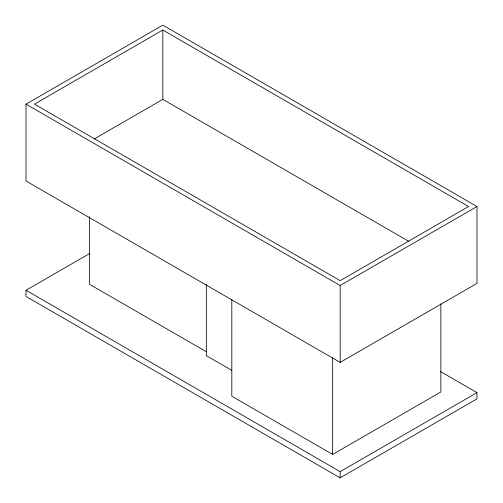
<?xml version="1.0" encoding="UTF-8"?>
<svg xmlns="http://www.w3.org/2000/svg" width="503" height="503" viewBox="0 0 503 503"><rect width="100%" height="100%" fill="white"/><g stroke="black" fill="none" stroke-linecap="round" stroke-linejoin="round"><path stroke-width="0.75" d="M26.011 104.146L162.834 25.15L476.989 206.526L476.989 283.39L340.166 362.386L26.011 181.011L26.011 104.146L340.166 285.515L476.989 206.526M162.834 30.017L34.449 104.146L340.166 280.649L468.551 206.526L162.834 30.017L162.834 99.361L408.769 241.352M94.224 138.973L162.834 99.361M440.27 371.44L476.989 392.642L476.989 398.854L340.166 477.85L26.011 296.474L26.011 290.262L89.685 253.506M231.808 299.442L231.808 396.207L332.653 454.435L440.861 391.956L440.861 303.774M26.011 290.262L340.166 471.638L476.989 392.642M206.324 351.729L89.603 284.346L89.603 216.831M231.933 370.447L206.318 355.652L206.318 284.214M340.166 285.515L340.166 362.386M340.166 471.638L340.166 477.85M332.653 357.664L332.653 454.435"/></g></svg>
